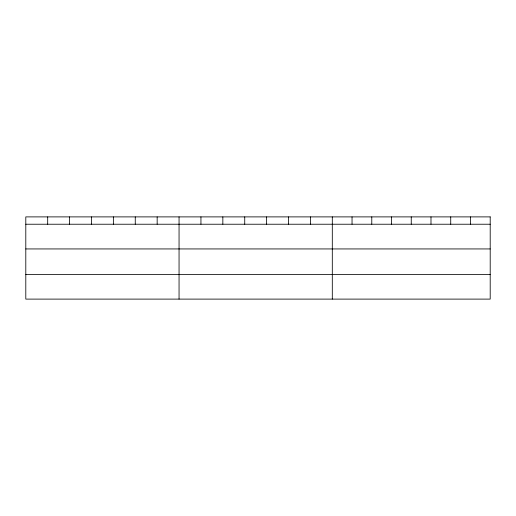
<?xml version="1.0" encoding="UTF-8"?>
<svg xmlns="http://www.w3.org/2000/svg" width="516" height="516" viewBox="0 0 516 516"><rect width="100%" height="100%" fill="white"/><g stroke="black" fill="none" stroke-linecap="round" stroke-linejoin="round"><path stroke-width="0.77" d="M25.8 224.228L490.2 224.228M25.8 248.938L490.2 248.938M25.8 274.396L490.2 274.396M470.463 216.894L470.463 224.228M450.726 216.894L450.726 224.228M430.989 216.894L430.989 224.228M411.252 216.894L411.252 224.228M391.515 216.894L391.515 224.228M371.778 216.894L371.778 224.228M352.041 216.894L352.041 224.228M332.304 216.894L332.304 299.106M310.413 216.894L310.413 224.228M288.515 216.894L288.515 224.228M266.624 216.894L266.624 224.228M244.732 216.894L244.732 224.228M222.841 216.894L222.841 224.228M200.943 216.894L200.943 224.228M179.052 216.894L179.052 299.106M157.161 216.894L157.161 224.228M135.263 216.894L135.263 224.228M113.372 216.894L113.372 224.228M91.48 216.894L91.48 224.228M69.589 216.894L69.589 224.228M47.691 216.894L47.691 224.228M490.2 216.894L25.8 216.894L25.8 299.106L490.2 299.106L490.2 216.894"/></g></svg>
